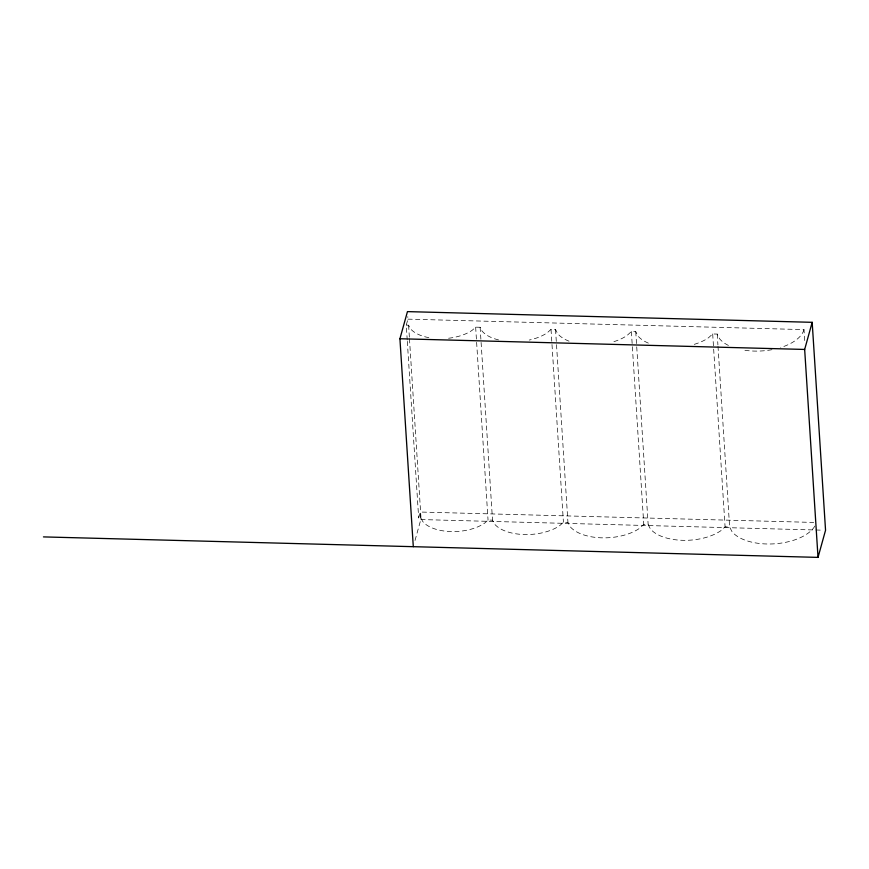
<?xml version="1.0" encoding="UTF-8"?>
<svg xmlns="http://www.w3.org/2000/svg" width="869" height="869" viewBox="0 0 869 869"><rect width="100%" height="100%" fill="white"/><g stroke="black" fill="none" stroke-linecap="round" stroke-linejoin="round"><path stroke-width="0.65" stroke-dasharray="4.34 3.26" d="M407.224 340.018L406.268 325.136L407.93 319.14L407.778 316.631M814.883 526.038A44.058 22.518 -3.7 0 1 774.627 543.809A44.058 22.518 -3.7 0 1 732.013 531.665L729.623 526.972L725.083 526.853L720.922 530.655A41.256 21.084 -3.7 0 1 650.305 528.786L648.155 524.561L643.777 524.442L639.508 528.33A40.593 20.747 -3.7 0 1 570.021 526.495L567.935 522.378L563.427 522.258L559.766 525.593A38.182 19.52 -3.7 0 1 494.407 523.866L492.517 520.162L488.041 520.042L484.696 523.095A36.216 18.51 -3.7 0 1 422.703 521.454L420.998 518.098L418.673 518.033L420.335 512.037L813.688 522.432M415.024 540.464L420.824 519.553L420.335 512.037M498.556 339.92A38.182 19.52 -3.7 0 1 482.002 330.97L480.122 327.276L475.647 327.157L472.291 330.209A36.216 18.51 -3.7 0 1 448.154 338.291M569.021 341.18A40.593 20.747 -3.7 0 1 557.626 333.598L555.53 329.481L551.022 329.362L547.361 332.697A38.182 19.52 -3.7 0 1 529.221 340.061M648.339 343.125A41.256 21.084 -3.7 0 1 637.9 335.89L635.75 331.665L631.372 331.556L627.114 335.434A40.593 20.747 -3.7 0 1 611.526 342.353M728.407 345.427A44.058 22.518 -3.7 0 1 719.608 338.78L717.218 334.076L712.689 333.957L708.517 337.759A41.256 21.084 -3.7 0 1 693.907 344.45M407.93 319.14L803.999 329.612L804.868 343.103M406.268 325.136L408.593 325.202L410.309 328.569A36.216 18.51 -3.7 0 0 429.634 337.802M420.824 519.553L822.845 530.188M717.218 334.076L717.913 344.874M718 346.22L729.623 526.972M712.689 333.957L725.083 526.853M635.75 331.665L648.155 524.561M631.372 331.556L643.777 524.442M555.53 329.481L567.935 522.378M551.022 329.362L563.427 522.258M480.122 327.276L492.517 520.162M475.647 327.157L488.041 520.042M408.593 325.202L409.375 337.335M409.462 338.693L420.998 518.098M407.311 341.376L418.673 518.033M803.999 329.612A44.058 22.518 -3.7 0 1 780.71 347.524M771.944 349.686A44.058 22.518 -3.7 0 1 743.125 350.011"/><path stroke-width="1.3" d="M413.296 546.677L399.925 338.747L407.452 311.613L812.178 322.323L825.55 530.253L818.022 557.387L43.45 536.901M818.022 557.387L804.661 349.447L812.178 322.323M399.925 338.747L804.661 349.447"/></g></svg>
